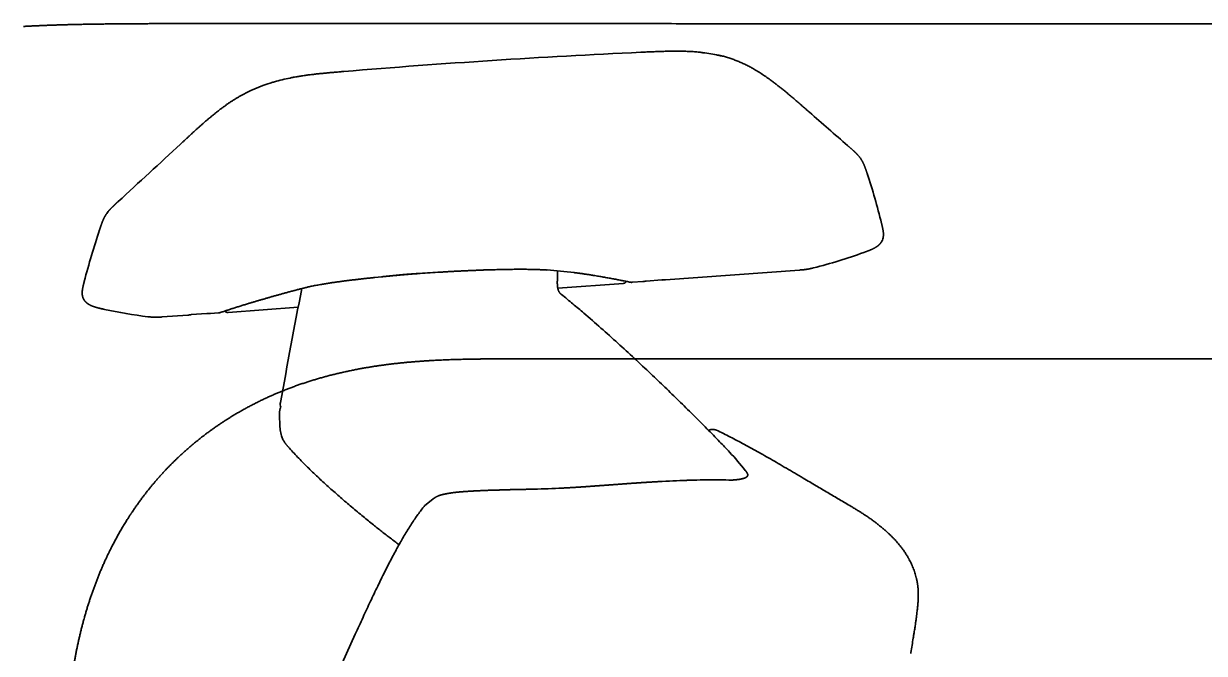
# Model space of a CAD drawing. Header units: millimetres. Extents: x 120 to 10915, y 515 to 8014.
# Drawn here: x 995.7 to 1291.9, y 6815.2 to 6973.2 of the extents above; entities that cross this region are included whole.
import ezdxf

# ---------------------------------------------------------------- set-up
doc = ezdxf.new("R2010")
doc.units = ezdxf.units.MM
doc.layers.get('0').update_dxf_attribs({"lineweight": 13})
doc.layers.add('206_Cab_side_and_top_view', color=7, linetype='Continuous', lineweight=13)

# ---------------------------------------------------------------- blocks, each defined once
blk = doc.blocks.new('2488798')
at = {"layer": '206_Cab_side_and_top_view', "color": 3, "lineweight": 35}
for p, q in [((1165.23, 3066.09), (1165.22, 3066.09)), ((1165.66, 3066.03), (1165.65, 3066.02)), ((1166.08, 3065.96), (1166.07, 3065.96)), ((1170.07, 3065.29), (1170.06, 3065.28)), ((1170.53, 3065.2), (1170.53, 3065.2)), ((1171, 3065.11), (1170.99, 3065.11)), ((1100.25, 3010.89), (1100.25, 3010.89)), ((1129.61, 3011.23), (1129.59, 3008.73)), ((1190.37, 3011.42), (1156.71, 3008.95)), ((1190.37, 3011.42), (1156.71, 3008.95)), ((1190.37, 3011.42), (1190.37, 3011.42)), ((1085.48, 3009.72), (1083.73, 3009.55)), ((1085.52, 3009.72), (1083.77, 3009.55)), ((1146.15, 3008.08), (1129.7, 3006.87)), ((1148.49, 3008.34), (1151.05, 3008.53)), ((1151.87, 3008.63), (1155.82, 3008.92)), ((1155.82, 3008.92), (1155.81, 3008.92)), ((1156.27, 3008.93), (1156.26, 3008.94)), ((1156.71, 3008.95), (1156.71, 3008.95)), ((1064.55, 3002.07), (1047.02, 3000.78)), ((1030.43, 2999.64), (1036.88, 3000.12)), ((1037.7, 3000.22), (1041.64, 3000.51)), ((1042.54, 3000.54), (1044.58, 3000.69)), ((1176.78, 2961.11), (1176.76, 2961.13)), ((1168.77, 2958.8), (1168.79, 2958.8)), ((1171.16, 2958.77), (1171.9, 2958.75)), ((1171.9, 2958.75), (1172.63, 2958.73)), ((1096.24, 2952.24), (1098.44, 2954.01)), ((1218.28, 2915.45), (1218.25, 2915.23))]:
    blk.add_line(p, q, dxfattribs=at)
blk.add_lwpolyline([(1192.82, 3051.03, 0.000222), (1202.43, 3042.65)], format="xyb", dxfattribs=at)
for centre, radius, start, end in [((1243.95, 1045.22), 2023, 92.64723, 94.76068), ((1164.82, 3061.94), 4.17, 78.4729, 84.3894), ((1164.83, 3061.97), 4.14, 78.4735, 84.4289), ((1166.69, 3071.1), 5.18, 258.3944, 263.1549), ((1166.69, 3071.05), 5.13, 258.3987, 263.201), ((1162.04, 3029.79), 36.39, 77.2773, 83.6452), ((1162.05, 3029.79), 36.4, 77.2774, 83.6455), ((1171.44, 3071.6), 6.46, 257.6854, 261.8999), ((1171.44, 3071.53), 6.39, 257.6249, 261.885), ((1170.03, 3061.4), 3.83, 75.4531, 82.5733), ((1170.03, 3061.37), 3.86, 75.442, 82.5018), ((1069.1, 3021.64), 38.49, 107.1249, 120.1205), ((1059.61, 3052.4), 6.3, 103.1071, 107.0776), ((1056.15, 3067.33), 9.02, 283.036, 285.8058), ((1071.76, 3012.47), 48.01, 101.0991, 105.9023), ((1060.73, 3068.37), 8.96, 281.527, 284.4663), ((1064.7, 3052.96), 6.95, 100.6493, 104.4429), ((-1137.52, 5384.67), 3194.26, 312.47285, 312.85476), ((1058.86, 2986.08), 156.52, 13.6906, 18.4663), ((1023.83, 3020.5), 8.92, 139.6128, 146.6702), ((1211.65, 2956.22), 207.47, 161.6617, 165.3893), ((1208.09, 3020.19), 3.31, 331.7156, 354.1558), ((1161.65, 3139.73), 131.77, 284.1591, 289.885), ((984.32, 4847.16), 1839.93, 273.45218, 273.61252), ((1095.14, 3010.58), 0.0249, 192.2601, 247.1491), ((1190.79, 1569.29), 1444.44, 93.59403, 93.79742), ((1119.6, 2897.7), 113.97, 82.8542, 86.2672), ((1010.89, 3008.54), 0.00955, 88.7662, 144.2483), ((1083.75, 3009.74), 0.199, 263.7724, 275.6682), ((1150.67, 3013.36), 4.84, 274.4286, 279.369), ((1152.25, 3003.81), 4.83, 94.4317, 99.3706), ((1156.21, 3002.85), 6.09, 89.5445, 93.7646), ((1156.22, 3002.94), 5.99, 89.534, 93.8175), ((1156.31, 3015.03), 6.09, 269.5443, 273.7642), ((1156.32, 3014.95), 6.01, 269.5339, 273.8109), ((1010.39, 3005.3), 0.0177, 113.385, 169.2275), ((3039.01, 2623.7), 2010.38, 169.01548, 169.84393), ((1010.84, 3003.94), 0.0256, 144.4893, 198.911), ((1012.11, 3002.76), 0.0237, 176.9312, 229.6368), ((1015.97, 3001.55), 0.0173, 198.3512, 249.319), ((1041.47, 3120.36), 121.53, 257.8841, 263.1004), ((1036.5, 3004.92), 4.82, 274.462, 279.4062), ((1038.07, 2995.43), 4.8, 94.4628, 99.4072), ((1042.05, 2994.43), 6.1, 89.6048, 93.8291), ((1042.13, 3006.63), 6.11, 269.6053, 273.8289), ((1062.71, 2977.71), 2.64, 169.3388, 195.6687), ((1192.79, 2976.25), 132.9, 180.2221, 180.8698), ((1168.58, 2969.01), 2.43, 111.0632, 115.5186), ((1119.05, 2915.61), 73.5, 38.2683, 42.9854), ((1173.76, 2623.54), 335.31, 91.989, 93.201), ((1172.05, 2659.08), 299.74, 90.6256, 91.898), ((1169.21, 2896.35), 62.45, 88.2171, 90.3921), ((1117.11, 3225.09), 268.74, 271.4181, 272.9367), ((1102.87, 2946.71), 8.63, 140.1221, 142.1769), ((729.17, 2999.11), 496.22, 350.2941, 350.7175)]:
    blk.add_arc(centre, radius, start, end, dxfattribs=at)
blk.add_ellipse((1768.64, 2859.04), major_axis=(653, 587.66), ratio=0.683853, start_param=2.137883, end_param=2.348712, dxfattribs=at)
for points, degree, knots in [([(1150.51, 3066.06), (1150.72, 3066.07), (1151.13, 3066.08), (1151.74, 3066.11), (1152.35, 3066.14), (1152.97, 3066.17), (1153.58, 3066.19), (1154.19, 3066.21), (1154.81, 3066.24), (1155.42, 3066.26), (1156.03, 3066.28), (1156.65, 3066.29), (1157.26, 3066.31), (1157.88, 3066.32), (1158.49, 3066.33), (1159.1, 3066.33), (1159.72, 3066.33), (1160.33, 3066.33), (1160.94, 3066.32), (1161.56, 3066.3), (1162.17, 3066.29), (1162.78, 3066.26), (1163.39, 3066.23), (1164.01, 3066.19), (1164.62, 3066.14), (1165.03, 3066.11), (1165.23, 3066.09)], 3, [0, 0, 0, 0, 0.614264, 1.228434, 1.84252, 2.456533, 3.070495, 3.684405, 4.298272, 4.912103, 5.525902, 6.139674, 6.753424, 7.367151, 7.980838, 8.5945, 9.208114, 9.821694, 10.435216, 11.048692, 11.6621, 12.275453, 12.888732, 13.501951, 14.115113, 14.728222, 14.728222, 14.728222, 14.728222]), ([(1171, 3065.11), (1171.35, 3065.02), (1172.06, 3064.82), (1173.1, 3064.49), (1174.14, 3064.12), (1175.15, 3063.72), (1176.15, 3063.28), (1177.14, 3062.8), (1178.1, 3062.3), (1179.13, 3061.72), (1180.21, 3061.07), (1181.33, 3060.34), (1182.44, 3059.57), (1183.39, 3058.88), (1184.2, 3058.27), (1184.86, 3057.76), (1185.53, 3057.24), (1186.25, 3056.66), (1187.03, 3056.02), (1187.87, 3055.32), (1188.7, 3054.61), (1189.53, 3053.9), (1190.35, 3053.19), (1191.18, 3052.47), (1192, 3051.75), (1192.55, 3051.27), (1192.82, 3051.03)], 3, [0, 0, 0, 0, 1.09725, 2.193354, 3.288117, 4.381644, 5.474194, 6.56613, 7.657801, 8.749518, 10.09233, 11.435768, 12.779834, 14.124348, 14.966754, 15.809142, 16.651442, 17.493586, 18.586486, 19.678983, 20.771101, 21.862941, 22.954722, 24.046741, 25.139432, 26.23332, 26.23332, 26.23332, 26.23332]), ([(1076.05, 3061.24), (1075.88, 3061.22), (1075.52, 3061.19), (1074.99, 3061.15), (1074.47, 3061.1), (1073.94, 3061.06), (1073.41, 3061.01), (1072.88, 3060.96), (1072.35, 3060.92), (1071.83, 3060.87), (1071.3, 3060.82), (1070.77, 3060.77), (1070.24, 3060.72), (1069.72, 3060.66), (1069.19, 3060.61), (1068.66, 3060.55), (1068.14, 3060.49), (1067.61, 3060.42), (1067.08, 3060.36), (1066.56, 3060.29), (1066.03, 3060.21), (1065.51, 3060.14), (1064.98, 3060.06), (1064.46, 3059.97), (1063.94, 3059.88), (1063.59, 3059.82), (1063.42, 3059.79)], 3, [0, 0, 0, 0, 0.530058, 1.060088, 1.590101, 2.120105, 2.650112, 3.180123, 3.710141, 4.240168, 4.770213, 5.300268, 5.830335, 6.360411, 6.890504, 7.420605, 7.950714, 8.480832, 9.010968, 9.541118, 10.071284, 10.601474, 11.131704, 11.661977, 12.192304, 12.722701, 12.722701, 12.722701, 12.722701]), ([(1049.78, 3054.93), (1049.55, 3054.8), (1049.1, 3054.53), (1048.43, 3054.12), (1047.76, 3053.69), (1047.1, 3053.25), (1046.45, 3052.8), (1045.81, 3052.33), (1045.17, 3051.86), (1044.54, 3051.38), (1043.92, 3050.9), (1043.3, 3050.4), (1042.69, 3049.9), (1042.08, 3049.39), (1041.48, 3048.87), (1040.88, 3048.35), (1040.29, 3047.83), (1039.7, 3047.3), (1039.11, 3046.77), (1038.52, 3046.24), (1037.94, 3045.7), (1037.36, 3045.17), (1036.78, 3044.63), (1036.2, 3044.09), (1035.62, 3043.55), (1035.23, 3043.19), (1035.03, 3043.01)], 3, [0, 0, 0, 0, 0.791672, 1.583409, 2.375172, 3.16694, 3.9587, 4.75046, 5.542222, 6.333998, 7.125792, 7.917613, 8.709463, 9.501342, 10.293246, 11.08517, 11.877106, 12.669046, 13.46098, 14.252904, 15.044814, 15.836708, 16.628587, 17.420459, 18.212333, 19.004223, 19.004223, 19.004223, 19.004223]), ([(1202.43, 3042.65), (1202.48, 3042.61), (1202.57, 3042.52), (1202.72, 3042.39), (1202.87, 3042.26), (1203.01, 3042.13), (1203.16, 3042.01), (1203.31, 3041.88), (1203.45, 3041.75), (1203.6, 3041.62), (1203.74, 3041.49), (1203.89, 3041.35), (1204.03, 3041.22), (1204.18, 3041.09), (1204.32, 3040.95), (1204.46, 3040.82), (1204.6, 3040.68), (1204.72, 3040.55), (1204.83, 3040.44), (1204.93, 3040.33), (1205.03, 3040.22), (1205.15, 3040.09), (1205.29, 3039.93), (1205.44, 3039.74), (1205.59, 3039.55), (1205.68, 3039.41), (1205.72, 3039.35)], 3, [0, 0, 0, 0, 0.195111, 0.390421, 0.58579, 0.781178, 0.976558, 1.171911, 1.367231, 1.562513, 1.757935, 1.95333, 2.148709, 2.34407, 2.539418, 2.734738, 2.930015, 3.12522, 3.271361, 3.417426, 3.563402, 3.709264, 3.95272, 4.19563, 4.437782, 4.678844, 4.678844, 4.678844, 4.678844]), ([(1207.32, 3035.65), (1207.31, 3035.71), (1207.27, 3035.81), (1207.22, 3035.97), (1207.16, 3036.13), (1207.11, 3036.29), (1207.05, 3036.45), (1207, 3036.61), (1206.94, 3036.77), (1206.89, 3036.92), (1206.83, 3037.08), (1206.78, 3037.21), (1206.73, 3037.34), (1206.68, 3037.46), (1206.64, 3037.58), (1206.59, 3037.7), (1206.54, 3037.82), (1206.49, 3037.94), (1206.43, 3038.06), (1206.38, 3038.19), (1206.31, 3038.33), (1206.24, 3038.48), (1206.16, 3038.63), (1206.08, 3038.77), (1205.99, 3038.92), (1205.91, 3039.07), (1205.82, 3039.21), (1205.76, 3039.3), (1205.72, 3039.35)], 3, [0, 0, 0, 0, 0.168501, 0.337015, 0.505502, 0.673953, 0.842352, 1.010698, 1.178985, 1.347214, 1.504479, 1.661695, 1.790528, 1.919334, 2.04811, 2.176889, 2.305641, 2.434398, 2.56315, 2.69191, 2.859945, 3.028026, 3.196169, 3.364398, 3.532714, 3.701138, 3.869652, 4.038219, 4.038219, 4.038219, 4.038219]), ([(1017.04, 3026.27), (1017.37, 3026.68), (1017.74, 3027.05), (1018.12, 3027.42), (1018.6, 3027.87), (1019.08, 3028.32), (1019.18, 3028.41), (1019.28, 3028.5), (1019.38, 3028.58)], 5, [0, 0, 0, 0, 0, 0, 3.692626, 3.692626, 3.692626, 4.621895, 4.621895, 4.621895, 4.621895, 4.621895, 4.621895]), ([(1014.72, 3021.49), (1014.9, 3022.05), (1015.09, 3022.61), (1015.29, 3023.19), (1015.6, 3023.98), (1015.98, 3024.74), (1016.11, 3024.96), (1016.24, 3025.18), (1016.38, 3025.4)], 5, [0, 0, 0, 0, 0, 0, 4.15504, 4.15504, 4.15504, 5.951187, 5.951187, 5.951187, 5.951187, 5.951187, 5.951187]), ([(1210.94, 3023.12), (1210.95, 3023.08), (1210.97, 3022.99), (1211, 3022.85), (1211.03, 3022.72), (1211.07, 3022.59), (1211.1, 3022.45), (1211.13, 3022.32), (1211.16, 3022.18), (1211.19, 3022.03), (1211.23, 3021.87), (1211.26, 3021.68), (1211.3, 3021.5), (1211.33, 3021.32), (1211.35, 3021.14), (1211.37, 3020.97), (1211.39, 3020.82), (1211.4, 3020.68), (1211.41, 3020.55), (1211.41, 3020.41), (1211.41, 3020.27), (1211.41, 3020.13), (1211.4, 3019.99), (1211.39, 3019.9), (1211.38, 3019.86)], 3, [0, 0, 0, 0, 0.13798, 0.275969, 0.413966, 0.551956, 0.689954, 0.827946, 0.965951, 1.103955, 1.290069, 1.476209, 1.66238, 1.848588, 2.028578, 2.208599, 2.34676, 2.48493, 2.623112, 2.761304, 2.899508, 3.03773, 3.175962, 3.314223, 3.314223, 3.314223, 3.314223]), ([(1209.96, 3017.45), (1209.92, 3017.42), (1209.83, 3017.35), (1209.7, 3017.26), (1209.56, 3017.17), (1209.43, 3017.09), (1209.29, 3017.01), (1209.15, 3016.93), (1209, 3016.86), (1208.86, 3016.78), (1208.71, 3016.71), (1208.57, 3016.64), (1208.42, 3016.58), (1208.27, 3016.51), (1208.12, 3016.45), (1207.98, 3016.39), (1207.83, 3016.33), (1207.68, 3016.27), (1207.53, 3016.21), (1207.38, 3016.16), (1207.22, 3016.1), (1207.07, 3016.04), (1206.92, 3015.99), (1206.77, 3015.93), (1206.62, 3015.88), (1206.52, 3015.84), (1206.47, 3015.82)], 3, [0, 0, 0, 0, 0.161124, 0.322241, 0.483369, 0.644513, 0.805677, 0.966858, 1.128052, 1.289255, 1.450429, 1.611601, 1.772767, 1.933924, 2.09507, 2.256208, 2.417335, 2.578464, 2.739574, 2.900693, 3.061814, 3.222951, 3.384093, 3.545246, 3.706397, 3.867538, 3.867538, 3.867538, 3.867538]), ([(1209.96, 3017.45), (1209.98, 3017.46), (1210.01, 3017.49), (1210.06, 3017.53), (1210.12, 3017.57), (1210.17, 3017.61), (1210.22, 3017.66), (1210.27, 3017.7), (1210.31, 3017.75), (1210.37, 3017.8), (1210.43, 3017.86), (1210.49, 3017.92), (1210.55, 3017.99), (1210.61, 3018.06), (1210.67, 3018.12), (1210.71, 3018.18), (1210.75, 3018.24), (1210.79, 3018.29), (1210.83, 3018.34), (1210.87, 3018.4), (1210.9, 3018.45), (1210.94, 3018.51), (1210.97, 3018.57), (1210.99, 3018.6), (1211, 3018.62)], 3, [0, 0, 0, 0, 0.065988, 0.131973, 0.197954, 0.263932, 0.329908, 0.395881, 0.461852, 0.527818, 0.619963, 0.712099, 0.804229, 0.896348, 0.975868, 1.05538, 1.1213, 1.187216, 1.253133, 1.319046, 1.384961, 1.450872, 1.516786, 1.582693, 1.582693, 1.582693, 1.582693]), ([(1095.11, 3010.57), (1093.35, 3010.46), (1091.58, 3010.34), (1089.83, 3010.17), (1087.92, 3009.97), (1086.02, 3009.78), (1085.84, 3009.76), (1085.66, 3009.74), (1085.48, 3009.72)], 5, [0, 0, 0, 0, 0, 0, 12.452317, 12.452317, 12.452317, 13.787282, 13.787282, 13.787282, 13.787282, 13.787282, 13.787282]), ([(1095.13, 3010.56), (1094.99, 3010.55), (1094.72, 3010.53), (1094.31, 3010.5), (1093.9, 3010.47), (1093.49, 3010.44), (1093.09, 3010.41), (1092.68, 3010.38), (1092.27, 3010.35), (1091.87, 3010.31), (1091.46, 3010.28), (1091.06, 3010.25), (1090.66, 3010.21), (1090.26, 3010.18), (1089.85, 3010.14), (1089.45, 3010.1), (1089.06, 3010.07), (1088.66, 3010.03), (1088.26, 3009.99), (1087.87, 3009.95), (1087.47, 3009.91), (1087.08, 3009.88), (1086.69, 3009.84), (1086.3, 3009.8), (1085.91, 3009.76), (1085.65, 3009.73), (1085.52, 3009.72)], 3, [0, 0, 0, 0, 0.410825, 0.821186, 1.231032, 1.640337, 2.049026, 2.457095, 2.864487, 3.271169, 3.67709, 4.082221, 4.486516, 4.88996, 5.292455, 5.694018, 6.094582, 6.494116, 6.892623, 7.290003, 7.686194, 8.08114, 8.474745, 8.867004, 9.257758, 9.646952, 9.646952, 9.646952, 9.646952]), ([(1100.25, 3010.89), (1100.59, 3010.91), (1101.27, 3010.95), (1102.29, 3011.01), (1103.31, 3011.07), (1104.32, 3011.12), (1105.33, 3011.17), (1106.32, 3011.22), (1107.32, 3011.27), (1108.3, 3011.31), (1109.27, 3011.35), (1110.23, 3011.39), (1111.18, 3011.43), (1112.12, 3011.46), (1113.05, 3011.49), (1113.96, 3011.51), (1114.85, 3011.53), (1115.74, 3011.55), (1116.61, 3011.57), (1117.46, 3011.58), (1118.3, 3011.59), (1119.12, 3011.6), (1119.91, 3011.6), (1120.69, 3011.6), (1121.44, 3011.6), (1122.17, 3011.59), (1122.86, 3011.58), (1123.53, 3011.57), (1124.18, 3011.55), (1124.8, 3011.53), (1125.39, 3011.51), (1125.96, 3011.48), (1126.5, 3011.46), (1126.85, 3011.44), (1127.02, 3011.42)], 3, [0, 0, 0, 0, 1.026463, 2.04952, 3.068246, 4.081757, 5.08911, 6.089438, 7.08179, 8.065319, 9.039061, 10.002195, 10.953751, 11.892939, 12.818771, 13.730505, 14.627145, 15.507996, 16.381598, 17.237364, 18.074223, 18.891602, 19.688362, 20.464061, 21.217637, 21.948369, 22.640246, 23.308855, 23.953536, 24.573708, 25.168501, 25.737496, 26.279956, 26.795347, 26.795347, 26.795347, 26.795347]), ([(1133.78, 3010.78), (1134.09, 3010.74), (1134.69, 3010.67), (1135.57, 3010.54), (1136.43, 3010.42), (1137.3, 3010.29), (1138.16, 3010.16), (1138.95, 3010.03), (1139.64, 3009.91), (1140.24, 3009.81), (1140.83, 3009.71), (1141.41, 3009.61), (1141.99, 3009.5), (1142.56, 3009.4), (1143.13, 3009.3), (1143.69, 3009.19), (1144.24, 3009.09), (1144.78, 3008.98), (1145.32, 3008.88), (1145.86, 3008.77), (1146.39, 3008.67), (1146.93, 3008.56), (1147.46, 3008.46), (1147.81, 3008.39), (1147.99, 3008.35)], 3, [0, 0, 0, 0, 0.921635, 1.815243, 2.684169, 3.531686, 4.430681, 5.310334, 5.924728, 6.531094, 7.130535, 7.723258, 8.310061, 8.891223, 9.467584, 10.039234, 10.59597, 11.149011, 11.699185, 12.246526, 12.791808, 13.335233, 13.877844, 14.419774, 14.419774, 14.419774, 14.419774]), ([(1190.37, 3011.42), (1190.42, 3011.42), (1190.52, 3011.43), (1190.67, 3011.44), (1190.82, 3011.45), (1190.97, 3011.46), (1191.11, 3011.47), (1191.26, 3011.49), (1191.41, 3011.5), (1191.56, 3011.52), (1191.7, 3011.54), (1191.85, 3011.56), (1192, 3011.58), (1192.14, 3011.6), (1192.29, 3011.62), (1192.44, 3011.65), (1192.58, 3011.67), (1192.71, 3011.7), (1192.83, 3011.72), (1192.94, 3011.75), (1193.04, 3011.77), (1193.17, 3011.8), (1193.33, 3011.83), (1193.51, 3011.88), (1193.7, 3011.92), (1193.82, 3011.95), (1193.88, 3011.97)], 3, [0, 0, 0, 0, 0.148102, 0.296211, 0.444335, 0.592474, 0.740627, 0.888792, 1.03697, 1.185145, 1.333344, 1.481541, 1.629744, 1.777947, 1.926148, 2.074353, 2.222564, 2.370784, 2.47796, 2.585142, 2.692321, 2.799506, 2.988755, 3.177999, 3.367233, 3.556452, 3.556452, 3.556452, 3.556452]), ([(1083.77, 3009.55), (1083.44, 3009.51), (1082.8, 3009.44), (1081.84, 3009.34), (1080.89, 3009.24), (1079.97, 3009.13), (1079.05, 3009.03), (1078.16, 3008.92), (1077.29, 3008.81), (1076.36, 3008.7), (1075.38, 3008.57), (1074.36, 3008.43), (1073.37, 3008.29), (1072.56, 3008.16), (1071.91, 3008.06), (1071.41, 3007.98), (1070.92, 3007.9), (1070.39, 3007.82), (1069.82, 3007.72), (1069.22, 3007.61), (1068.65, 3007.5), (1068.11, 3007.39), (1067.6, 3007.29), (1067.12, 3007.18), (1066.67, 3007.08), (1066.38, 3007.01), (1066.25, 3006.97)], 3, [0, 0, 0, 0, 0.980981, 1.947458, 2.898361, 3.832886, 4.749916, 5.648744, 6.528241, 7.387769, 8.457083, 9.490212, 10.485345, 11.440749, 11.960072, 12.466159, 12.95834, 13.436735, 14.077159, 14.689288, 15.272276, 15.825423, 16.347967, 16.839192, 17.298209, 17.724398, 17.724398, 17.724398, 17.724398]), ([(1129.89, 3006.21), (1129.87, 3006.24), (1129.85, 3006.29), (1129.82, 3006.38), (1129.79, 3006.48), (1129.76, 3006.58), (1129.73, 3006.7), (1129.7, 3006.84), (1129.67, 3007), (1129.65, 3007.15), (1129.63, 3007.34), (1129.61, 3007.57), (1129.59, 3007.9), (1129.58, 3008.3), (1129.59, 3008.59), (1129.59, 3008.73)], 3, [0, 0, 0, 0, 0.083759, 0.175216, 0.275998, 0.389077, 0.512433, 0.651074, 0.812309, 1.00349, 1.104252, 1.366425, 1.696718, 2.113444, 2.556249, 2.556249, 2.556249, 2.556249]), ([(1146.82, 3008.58), (1146.8, 3008.51), (1146.77, 3008.44), (1146.74, 3008.37), (1146.66, 3008.26), (1146.56, 3008.19), (1146.5, 3008.16), (1146.39, 3008.12), (1146.28, 3008.09), (1146.24, 3008.09), (1146.2, 3008.08), (1146.15, 3008.08)], 5, [0, 0, 0, 0, 0, 0, 0.51904, 0.51904, 0.51904, 1.010726, 1.010726, 1.010726, 1.284607, 1.284607, 1.284607, 1.284607, 1.284607, 1.284607]), ([(1148.49, 3008.34), (1148.48, 3008.34), (1148.45, 3008.34), (1148.39, 3008.34), (1148.35, 3008.34), (1148.3, 3008.33), (1148.27, 3008.33), (1148.23, 3008.33), (1148.18, 3008.33), (1148.14, 3008.33), (1148.1, 3008.34), (1148.07, 3008.34), (1148.03, 3008.35), (1148.01, 3008.35), (1147.99, 3008.35)], 3, [0, 0, 0, 0, 0.0416874, 0.0858642, 0.1702655, 0.178082, 0.2233119, 0.2666932, 0.3090387, 0.349798, 0.3926772, 0.4340517, 0.4511431, 0.5030156, 0.5030156, 0.5030156, 0.5030156]), ([(1055.95, 3004.15), (1056.09, 3004.19), (1056.36, 3004.27), (1056.76, 3004.39), (1057.17, 3004.5), (1057.57, 3004.62), (1057.98, 3004.74), (1058.39, 3004.85), (1058.81, 3004.97), (1059.22, 3005.09), (1059.64, 3005.21), (1060.06, 3005.32), (1060.49, 3005.44), (1060.91, 3005.56), (1061.34, 3005.67), (1061.77, 3005.79), (1062.2, 3005.91), (1062.64, 3006.03), (1063.08, 3006.15), (1063.52, 3006.26), (1063.97, 3006.38), (1064.42, 3006.5), (1064.87, 3006.62), (1065.32, 3006.74), (1065.78, 3006.85), (1066.09, 3006.93), (1066.25, 3006.97)], 3, [0, 0, 0, 0, 0.417767, 0.837534, 1.259321, 1.68315, 2.109048, 2.537044, 2.967175, 3.399479, 3.833896, 4.270585, 4.709604, 5.151022, 5.594912, 6.041358, 6.490453, 6.9423, 7.396825, 7.854339, 8.314977, 8.778887, 9.246047, 9.716813, 10.191376, 10.669938, 10.669938, 10.669938, 10.669938]), ([(1130.62, 3005.29), (1130.58, 3005.32), (1130.5, 3005.38), (1130.41, 3005.46), (1130.32, 3005.54), (1130.26, 3005.61), (1130.2, 3005.68), (1130.14, 3005.75), (1130.08, 3005.83), (1130.03, 3005.93), (1129.97, 3006.02), (1129.92, 3006.12), (1129.9, 3006.19), (1129.88, 3006.22)], 3, [0, 0, 0, 0, 0.151464, 0.276593, 0.387826, 0.49637, 0.559572, 0.658286, 0.760619, 0.870512, 0.98742, 1.08994, 1.202839, 1.202839, 1.202839, 1.202839]), ([(1130.62, 3005.29), (1131.59, 3004.51), (1133.46, 3002.96), (1136.77, 3000.16), (1140.52, 2996.89), (1144.76, 2993.09), (1148.93, 2989.26), (1151.68, 2986.68), (1153.05, 2985.38)], 3, [0, 0, 0, 0, 3.747559, 7.277058, 12.999482, 18.687834, 24.348561, 29.997553, 29.997553, 29.997553, 29.997553]), ([(1045.06, 3000.76), (1045.2, 3000.8), (1045.47, 3000.9), (1045.88, 3001.04), (1046.3, 3001.17), (1046.71, 3001.31), (1047.14, 3001.45), (1047.56, 3001.59), (1047.99, 3001.73), (1048.43, 3001.87), (1048.87, 3002.01), (1049.32, 3002.15), (1049.77, 3002.29), (1050.23, 3002.44), (1050.69, 3002.58), (1051.15, 3002.72), (1051.62, 3002.86), (1052.06, 3003), (1052.47, 3003.12), (1052.86, 3003.24), (1053.25, 3003.36), (1053.64, 3003.47), (1054.04, 3003.59), (1054.43, 3003.71), (1054.83, 3003.83), (1055.22, 3003.94), (1055.59, 3004.05), (1055.83, 3004.12), (1055.95, 3004.15)], 3, [0, 0, 0, 0, 0.429828, 0.86354, 1.301037, 1.742227, 2.187267, 2.635835, 3.087859, 3.54327, 4.010854, 4.481829, 4.956141, 5.43374, 5.914584, 6.398633, 6.885852, 7.376212, 7.77945, 8.184757, 8.592123, 9.001538, 9.412995, 9.82649, 10.242016, 10.659571, 11.034683, 11.411415, 11.411415, 11.411415, 11.411415]), ([(1026.87, 2999.71), (1026.92, 2999.71), (1027.02, 2999.69), (1027.16, 2999.68), (1027.31, 2999.66), (1027.46, 2999.64), (1027.61, 2999.63), (1027.76, 2999.62), (1027.9, 2999.6), (1028.05, 2999.59), (1028.2, 2999.59), (1028.35, 2999.58), (1028.5, 2999.57), (1028.65, 2999.57), (1028.79, 2999.57), (1028.94, 2999.57), (1029.09, 2999.57), (1029.24, 2999.57), (1029.39, 2999.58), (1029.54, 2999.58), (1029.69, 2999.59), (1029.83, 2999.6), (1029.98, 2999.61), (1030.13, 2999.62), (1030.28, 2999.63), (1030.38, 2999.64), (1030.43, 2999.64)], 3, [0, 0, 0, 0, 0.148521, 0.297042, 0.445562, 0.594103, 0.742635, 0.891183, 1.039722, 1.188274, 1.336821, 1.485379, 1.633949, 1.782531, 1.931124, 2.079729, 2.228343, 2.376965, 2.525607, 2.674248, 2.822909, 2.971561, 3.120231, 3.268885, 3.417557, 3.566219, 3.566219, 3.566219, 3.566219]), ([(1045.06, 3000.76), (1045.05, 3000.75), (1045.02, 3000.75), (1044.98, 3000.74), (1044.94, 3000.73), (1044.9, 3000.72), (1044.86, 3000.72), (1044.81, 3000.71), (1044.76, 3000.7), (1044.7, 3000.7), (1044.64, 3000.69), (1044.6, 3000.69), (1044.58, 3000.69)], 3, [0, 0, 0, 0, 0.0368555, 0.0805722, 0.1260881, 0.1668982, 0.2100498, 0.2437204, 0.3050274, 0.3680106, 0.4293508, 0.489226, 0.489226, 0.489226, 0.489226]), ([(1046.23, 3001.15), (1046.25, 3001.1), (1046.28, 3001.06), (1046.3, 3001.02), (1046.37, 3000.94), (1046.45, 3000.88), (1046.49, 3000.86), (1046.61, 3000.8), (1046.74, 3000.78), (1046.83, 3000.77), (1046.92, 3000.77), (1047.01, 3000.78), (1047.01, 3000.78), (1047.01, 3000.78), (1047.02, 3000.78)], 5, [0, 0, 0, 0, 0, 0, 0.337708, 0.337708, 0.337708, 0.670058, 0.670058, 0.670058, 1.182019, 1.182019, 1.182019, 1.192196, 1.192196, 1.192196, 1.192196, 1.192196, 1.192196]), ([(1153.05, 2985.38), (1154.23, 2984.26), (1156.59, 2982.01), (1160.1, 2978.6), (1163.62, 2975.14), (1167.03, 2971.72), (1170.11, 2968.57), (1171.99, 2966.6), (1172.82, 2965.72)], 3, [0, 0, 0, 0, 4.893172, 9.786722, 14.685177, 19.711229, 24.264783, 27.890028, 27.890028, 27.890028, 27.890028]), ([(1059.9, 2975.74), (1059.89, 2975.8), (1059.9, 2975.92), (1059.92, 2976.12), (1059.95, 2976.32), (1060.01, 2976.54), (1060.08, 2976.76), (1060.14, 2976.92), (1060.17, 2977)], 3, [0, 0, 0, 0, 0.187655, 0.379513, 0.586316, 0.801525, 1.041376, 1.299661, 1.299661, 1.299661, 1.299661]), ([(1060.75, 2968.91), (1060.67, 2969.05), (1060.54, 2969.36), (1060.34, 2969.9), (1060.17, 2970.55), (1060.05, 2971.29), (1059.98, 2972.04), (1059.94, 2972.77), (1059.92, 2973.5), (1059.91, 2973.99), (1059.91, 2974.23)], 3, [0, 0, 0, 0, 0.494795, 0.996371, 1.743279, 2.512809, 3.243035, 3.983847, 4.712729, 5.442133, 5.442133, 5.442133, 5.442133]), ([(1062.37, 2966.71), (1062.33, 2966.75), (1062.26, 2966.83), (1062.15, 2966.96), (1062.03, 2967.09), (1061.9, 2967.23), (1061.77, 2967.39), (1061.64, 2967.55), (1061.5, 2967.73), (1061.36, 2967.91), (1061.23, 2968.1), (1061.08, 2968.32), (1060.92, 2968.59), (1060.8, 2968.8), (1060.75, 2968.91)], 3, [0, 0, 0, 0, 0.162497, 0.332045, 0.510488, 0.699049, 0.899236, 1.111483, 1.336924, 1.577144, 1.794379, 2.025458, 2.370369, 2.739653, 2.739653, 2.739653, 2.739653]), ([(1169.93, 2971.06), (1169.87, 2971.09), (1169.75, 2971.14), (1169.58, 2971.22), (1169.41, 2971.28), (1169.22, 2971.34), (1169.03, 2971.38), (1168.84, 2971.41), (1168.67, 2971.43), (1168.5, 2971.43), (1168.33, 2971.43), (1168.17, 2971.41), (1168.02, 2971.38), (1167.86, 2971.33), (1167.75, 2971.3), (1167.7, 2971.28)], 3, [0, 0, 0, 0, 0.200878, 0.398135, 0.551963, 0.765416, 0.975066, 1.155019, 1.333249, 1.497035, 1.660804, 1.819532, 1.980042, 2.142981, 2.309602, 2.309602, 2.309602, 2.309602]), ([(1169.93, 2971.06), (1170.52, 2970.77), (1171.69, 2970.18), (1173.45, 2969.29), (1175.21, 2968.37), (1177, 2967.41), (1178.83, 2966.41), (1180.7, 2965.37), (1182.6, 2964.29), (1184.55, 2963.16), (1186.56, 2961.99), (1187.91, 2961.19), (1188.59, 2960.79)], 3, [0, 0, 0, 0, 1.958772, 3.930828, 5.917071, 7.923508, 10.024876, 12.16048, 14.347584, 16.593446, 18.918975, 21.304534, 21.304534, 21.304534, 21.304534]), ([(1062.37, 2966.71), (1063.14, 2965.85), (1064.73, 2964.15), (1067.21, 2961.65), (1069.79, 2959.19), (1072.45, 2956.76), (1075.18, 2954.34), (1078, 2951.94), (1080.76, 2949.65), (1083.29, 2947.6), (1085.56, 2945.8), (1087.7, 2944.14), (1089.14, 2943.03), (1089.86, 2942.48)], 3, [0, 0, 0, 0, 3.461801, 6.979531, 10.548007, 14.159479, 17.800566, 21.482169, 25.280947, 28.562908, 31.250707, 33.959632, 36.689209, 36.689209, 36.689209, 36.689209]), ([(1176.78, 2961.11), (1176.87, 2961), (1176.95, 2960.88), (1177.04, 2960.77), (1177.14, 2960.63), (1177.23, 2960.47), (1177.24, 2960.44), (1177.27, 2960.39), (1177.3, 2960.33), (1177.31, 2960.3), (1177.35, 2960.19), (1177.37, 2960.09), (1177.38, 2960.01), (1177.37, 2959.93), (1177.35, 2959.85), (1177.35, 2959.84), (1177.34, 2959.84), (1177.34, 2959.83), (1177.34, 2959.82), (1177.32, 2959.77), (1177.3, 2959.72), (1177.27, 2959.67), (1177.23, 2959.63), (1177.19, 2959.59), (1177.19, 2959.58), (1177.18, 2959.57), (1177.17, 2959.56), (1177.17, 2959.56), (1177.15, 2959.55), (1177.14, 2959.54), (1177.13, 2959.53), (1176.95, 2959.37), (1176.73, 2959.27), (1176.53, 2959.19), (1176.22, 2959.1), (1175.91, 2959.03), (1175.82, 2959.01), (1175.72, 2958.99), (1175.62, 2958.97), (1175.61, 2958.96), (1175.59, 2958.96), (1175.56, 2958.96), (1175.55, 2958.95), (1175.29, 2958.9), (1175.02, 2958.87), (1174.76, 2958.83), (1174.42, 2958.8), (1174.07, 2958.77), (1173.97, 2958.76), (1173.8, 2958.75), (1173.63, 2958.73), (1173.54, 2958.73), (1173.45, 2958.72), (1173.37, 2958.72)], 5, [0, 0, 0, 0, 0, 0, 0.732724, 0.732724, 0.732724, 0.901349, 0.901349, 0.901349, 1.069973, 1.069973, 1.069973, 1.463646, 1.463646, 1.463646, 1.487988, 1.487988, 1.487988, 1.51233, 1.51233, 1.51233, 1.77765, 1.77765, 1.77765, 1.807903, 1.807903, 1.807903, 1.838156, 1.838156, 1.838156, 1.898653, 1.898653, 1.898653, 3.037623, 3.037623, 3.037623, 3.496509, 3.496509, 3.496509, 3.553875, 3.553875, 3.553875, 3.611241, 3.611241, 3.611241, 4.913966, 4.913966, 4.913966, 5.33547, 5.33547, 5.33547, 5.774485, 5.774485, 5.774485, 5.774485, 5.774485, 5.774485]), ([(1188.59, 2960.79), (1188.75, 2960.7), (1189.65, 2960.16), (1191.62, 2959), (1194.42, 2957.36), (1197.45, 2955.57), (1200.38, 2953.84), (1202.34, 2952.68), (1203.31, 2952.1)], 3, [0, 0, 0, 0, 0.53579, 3.160527, 6.855482, 10.275168, 13.69818, 17.09161, 17.09161, 17.09161, 17.09161]), ([(1130.88, 2956.71), (1132.61, 2956.8), (1134.34, 2956.9), (1136.08, 2957.02), (1138.38, 2957.18), (1140.69, 2957.35), (1141.26, 2957.39), (1141.86, 2957.43), (1142.47, 2957.48), (1142.5, 2957.48), (1142.97, 2957.52), (1143.43, 2957.55), (1143.87, 2957.58), (1145.26, 2957.69), (1146.65, 2957.79), (1147.6, 2957.86), (1149.66, 2958), (1151.72, 2958.14), (1152.83, 2958.21), (1153.93, 2958.27), (1155.03, 2958.33)], 5, [0, 0, 0, 0, 0, 0, 8.753712, 8.753712, 8.753712, 11.625998, 11.625998, 11.625998, 11.794696, 11.794696, 11.794696, 13.987648, 13.987648, 13.987648, 18.82295, 18.82295, 18.82295, 24.378221, 24.378221, 24.378221, 24.378221, 24.378221, 24.378221]), ([(1172.63, 2958.73), (1172.7, 2958.73), (1172.78, 2958.73), (1172.84, 2958.73), (1172.92, 2958.73), (1172.99, 2958.73), (1172.99, 2958.73), (1173, 2958.72), (1173.01, 2958.72), (1173.02, 2958.72), (1173.03, 2958.72), (1173.04, 2958.72), (1173.05, 2958.72), (1173.07, 2958.72), (1173.08, 2958.72), (1173.1, 2958.72), (1173.12, 2958.72), (1173.14, 2958.72), (1173.15, 2958.72), (1173.16, 2958.72), (1173.17, 2958.72), (1173.17, 2958.72), (1173.18, 2958.72), (1173.18, 2958.72), (1173.18, 2958.72), (1173.22, 2958.72), (1173.26, 2958.72), (1173.29, 2958.72), (1173.33, 2958.72), (1173.37, 2958.72)], 5, [0, 0, 0, 0, 0, 0, 0.3781792, 0.3781792, 0.3781792, 0.3874912, 0.3874912, 0.3874912, 0.4211155, 0.4211155, 0.4211155, 0.4547398, 0.4547398, 0.4547398, 0.5051708, 0.5051708, 0.5051708, 0.5556018, 0.5556018, 0.5556018, 0.5663549, 0.5663549, 0.5663549, 0.577108, 0.577108, 0.577108, 0.7585795, 0.7585795, 0.7585795, 0.7585795, 0.7585795, 0.7585795]), ([(1098.44, 2954.01), (1098.72, 2954.23), (1099.01, 2954.42), (1099.33, 2954.59), (1099.78, 2954.78), (1100.24, 2954.94), (1100.38, 2954.98), (1100.71, 2955.07), (1101.05, 2955.15), (1101.25, 2955.19), (1101.45, 2955.23), (1101.65, 2955.27)], 5, [0, 0, 0, 0, 0, 0, 1.814083, 1.814083, 1.814083, 2.518112, 2.518112, 2.518112, 3.569837, 3.569837, 3.569837, 3.569837, 3.569837, 3.569837]), ([(1101.65, 2955.27), (1101.92, 2955.32), (1102.19, 2955.37), (1102.46, 2955.42), (1102.8, 2955.47), (1103.14, 2955.52), (1103.19, 2955.53), (1103.6, 2955.58), (1104.01, 2955.63), (1104.35, 2955.67), (1104.96, 2955.73), (1105.58, 2955.78), (1105.85, 2955.8), (1106.19, 2955.83), (1106.53, 2955.85), (1106.6, 2955.86), (1107.01, 2955.88), (1107.41, 2955.91), (1107.75, 2955.93), (1108.09, 2955.95), (1108.43, 2955.97)], 5, [0, 0, 0, 0, 0, 0, 1.399344, 1.399344, 1.399344, 1.764336, 1.764336, 1.764336, 3.506205, 3.506205, 3.506205, 4.907178, 4.907178, 4.907178, 5.255955, 5.255955, 5.255955, 6.996959, 6.996959, 6.996959, 6.996959, 6.996959, 6.996959]), ([(1114.79, 2956.22), (1114.12, 2956.2), (1113.45, 2956.19), (1112.79, 2956.17), (1111.52, 2956.12), (1110.25, 2956.06), (1109.64, 2956.03), (1109.03, 2956), (1108.43, 2955.97)], 5, [0, 0, 0, 0, 0, 0, 3.379448, 3.379448, 3.379448, 6.456356, 6.456356, 6.456356, 6.456356, 6.456356, 6.456356]), ([(1114.79, 2956.22), (1115.15, 2956.23), (1115.51, 2956.24), (1115.87, 2956.26), (1116.32, 2956.27), (1116.77, 2956.28), (1116.86, 2956.29), (1117.22, 2956.3), (1117.57, 2956.31), (1117.84, 2956.31), (1118.31, 2956.33), (1118.77, 2956.34), (1118.89, 2956.34), (1119.98, 2956.36), (1121.07, 2956.38), (1121.97, 2956.4), (1122.86, 2956.42), (1123.76, 2956.44)], 5, [0, 0, 0, 0, 0, 0, 1.824446, 1.824446, 1.824446, 2.279444, 2.279444, 2.279444, 3.643333, 3.643333, 3.643333, 4.624862, 4.624862, 4.624862, 9.167733, 9.167733, 9.167733, 9.167733, 9.167733, 9.167733]), ([(1096.05, 2952), (1095.48, 2951.28), (1094.37, 2949.78), (1092.76, 2947.37), (1091.14, 2944.75), (1089.52, 2941.91), (1087.88, 2938.84), (1086.2, 2935.55), (1084.47, 2932.02), (1082.68, 2928.24), (1080.8, 2924.21), (1079.54, 2921.44), (1078.89, 2920.02)], 3, [0, 0, 0, 0, 2.740455, 5.610759, 8.699553, 11.966158, 15.432655, 19.121687, 23.050302, 27.234117, 31.67693, 36.370671, 36.370671, 36.370671, 36.370671]), ([(1219.71, 2933.97), (1219.69, 2934.06), (1219.62, 2934.35), (1219.49, 2934.85), (1219.3, 2935.47), (1219.09, 2936.09), (1218.87, 2936.69), (1218.62, 2937.29), (1218.35, 2937.88), (1218.06, 2938.46), (1217.79, 2938.97), (1217.53, 2939.42), (1217.31, 2939.79), (1217.07, 2940.17), (1216.83, 2940.54), (1216.58, 2940.91), (1216.32, 2941.28), (1216.05, 2941.64), (1215.74, 2942.05), (1215.38, 2942.5), (1214.97, 2942.98), (1214.55, 2943.46), (1214.08, 2943.97), (1213.56, 2944.51), (1212.98, 2945.08), (1212.39, 2945.63), (1211.77, 2946.19), (1211.12, 2946.74), (1210.46, 2947.28), (1209.77, 2947.83), (1209.16, 2948.28), (1208.64, 2948.66), (1208.11, 2949.04), (1207.45, 2949.5), (1206.65, 2950.04), (1205.81, 2950.58), (1205, 2951.09), (1204.16, 2951.6), (1203.62, 2951.92), (1203.31, 2952.1)], 3, [0, 0, 0, 0, 0.258614, 0.908464, 1.557713, 2.203648, 2.850547, 3.496337, 4.144594, 4.793316, 5.44592, 5.883825, 6.323969, 6.766539, 7.211719, 7.657887, 8.107014, 8.559262, 9.01479, 9.643075, 10.278187, 10.920474, 11.570265, 12.362207, 13.165962, 13.983587, 14.813887, 15.658871, 16.520108, 17.398039, 18.29444, 18.804763, 19.319504, 20.251825, 21.211413, 22.204545, 23.251154, 24.085927, 25.151668, 25.151668, 25.151668, 25.151668]), ([(1219.76, 2924.88), (1219.78, 2925.09), (1219.83, 2925.49), (1219.9, 2926.07), (1219.96, 2926.63), (1220.01, 2927.15), (1220.06, 2927.64), (1220.09, 2928.11), (1220.12, 2928.55), (1220.14, 2928.95), (1220.15, 2929.31), (1220.16, 2929.65), (1220.16, 2929.98), (1220.16, 2930.3), (1220.15, 2930.61), (1220.14, 2930.92), (1220.12, 2931.21), (1220.1, 2931.49), (1220.08, 2931.75), (1220.05, 2932), (1220.02, 2932.24), (1219.99, 2932.47), (1219.95, 2932.74), (1219.9, 2933.03), (1219.84, 2933.34), (1219.78, 2933.66), (1219.73, 2933.87), (1219.71, 2933.97)], 3, [0, 0, 0, 0, 0.624744, 1.213089, 1.767138, 2.289044, 2.783527, 3.250348, 3.693764, 4.114026, 4.441016, 4.7891, 5.123299, 5.445143, 5.756123, 6.055844, 6.347485, 6.628477, 6.903867, 7.147114, 7.387402, 7.620708, 7.852323, 8.180033, 8.50311, 8.823863, 9.144181, 9.144181, 9.144181, 9.144181]), ([(1218.89, 2919.07), (1218.91, 2919.22), (1218.96, 2919.51), (1219.03, 2919.94), (1219.09, 2920.35), (1219.17, 2920.81), (1219.25, 2921.33), (1219.33, 2921.89), (1219.42, 2922.44), (1219.49, 2922.94), (1219.56, 2923.41), (1219.62, 2923.85), (1219.68, 2924.27), (1219.72, 2924.62), (1219.75, 2924.82), (1219.76, 2924.88)], 3, [0, 0, 0, 0, 0.451784, 0.885493, 1.296779, 1.694856, 2.293634, 2.863323, 3.413586, 3.945753, 4.400745, 4.841281, 5.267439, 5.679374, 5.876976, 5.876976, 5.876976, 5.876976])]:
    blk.add_open_spline(points, degree=degree, knots=knots, dxfattribs=at)
for points in [[(1010.38, 3005.32), (1010.33, 3005.98), (1010.41, 3006.64), (1010.56, 3007.28), (1010.73, 3007.92), (1010.89, 3008.55)], [(1010.82, 3003.95), (1010.67, 3004.2), (1010.55, 3004.47), (1010.46, 3004.75), (1010.41, 3005.03), (1010.38, 3005.32)], [(1012.09, 3002.77), (1011.78, 3002.94), (1011.5, 3003.15), (1011.23, 3003.38), (1011, 3003.65), (1010.82, 3003.95)], [(1015.95, 3001.55), (1015.16, 3001.72), (1014.36, 3001.9), (1013.57, 3002.09), (1012.79, 3002.36), (1012.09, 3002.77)]]:
    blk.add_open_spline(points, degree=5, dxfattribs=at)
blk = doc.blocks.new('2409089')
at = {"layer": '206_Cab_side_and_top_view', "color": 3, "lineweight": 35}
blk.add_lwpolyline([(1722.53, 2989.13, 0.000136), (1119.2, 2989.13)], format="xyb", dxfattribs=at)
for points, knots in [([(995.67, 3072.54), (1000.02, 3072.78), (1004.37, 3072.95), (1008.72, 3073.05), (1018.54, 3073.21), (1028.36, 3073.25), (1033.7, 3073.25), (1040.26, 3073.25), (1046.81, 3073.25), (1047.9, 3073.25), (1048.99, 3073.24), (1050.07, 3073.24)], [0, 0, 0, 0, 0, 0, 21.771909, 21.771909, 21.771909, 49.107128, 49.107128, 49.107128, 54.546962, 54.546962, 54.546962, 54.546962, 54.546962, 54.546962]), ([(1910.2, 3073.23), (1890.01, 3073.23), (1869.83, 3073.23), (1864.47, 3073.23), (1762.5, 3073.23), (1660.53, 3073.23), (1578.75, 3073.23), (1438.84, 3073.23), (1298.93, 3073.23), (1240.88, 3073.23), (1167.84, 3073.23), (1094.81, 3073.24), (1079.89, 3073.24), (1064.98, 3073.24), (1050.07, 3073.24)], [0, 0, 0, 0, 0, 0, 100.925554, 100.925554, 100.925554, 509.849578, 509.849578, 509.849578, 800.480559, 800.480559, 800.480559, 875.033809, 875.033809, 875.033809, 875.033809, 875.033809, 875.033809]), ([(1119.2, 2989.13), (1116.14, 2989.13), (1113.09, 2989.13), (1110.03, 2989.11), (1103.96, 2989.01), (1097.9, 2988.74), (1094.89, 2988.55), (1087.56, 2987.91), (1080.27, 2986.8), (1076, 2985.95), (1068.14, 2983.96), (1060.52, 2981.16), (1057.06, 2979.68), (1050.06, 2976.23), (1043.5, 2971.99), (1040.24, 2969.58), (1037.15, 2966.98), (1034.23, 2964.19)], [0, 0, 0, 0, 0, 0, 15.349951, 15.349951, 15.349951, 30.499537, 30.499537, 30.499537, 52.34563, 52.34563, 52.34563, 71.229261, 71.229261, 71.229261, 91.523821, 91.523821, 91.523821, 91.523821, 91.523821, 91.523821]), ([(1034.23, 2964.19), (1031.9, 2961.96), (1029.68, 2959.62), (1027.58, 2957.17), (1025.07, 2953.91), (1022.76, 2950.51), (1022.27, 2949.76), (1019.83, 2945.94), (1017.64, 2941.95), (1016.05, 2938.65), (1013.08, 2931.58), (1010.81, 2924.25), (1009.81, 2920.37), (1008.23, 2912.92), (1007.17, 2905.38), (1006.76, 2901.8), (1006.19, 2895.37), (1005.79, 2888.93), (1005.65, 2886.09), (1005.51, 2883.24), (1005.38, 2880.4)], [0, 0, 0, 0, 0, 0, 16.196872, 16.196872, 16.196872, 20.656624, 20.656624, 20.656624, 39.019587, 39.019587, 39.019587, 59.144116, 59.144116, 59.144116, 77.249014, 77.249014, 77.249014, 91.559133, 91.559133, 91.559133, 91.559133, 91.559133, 91.559133])]:
    blk.add_open_spline(points, degree=5, knots=knots, dxfattribs=at)

msp = doc.modelspace()

# ---------------------------------------------------------------- block references
at = {"color": 7, "lineweight": 35}
for name in ['2409089', '2488798']:
    msp.add_blockref(name, (0, 3900), dxfattribs=at)

doc.saveas('drawing.dxf')
